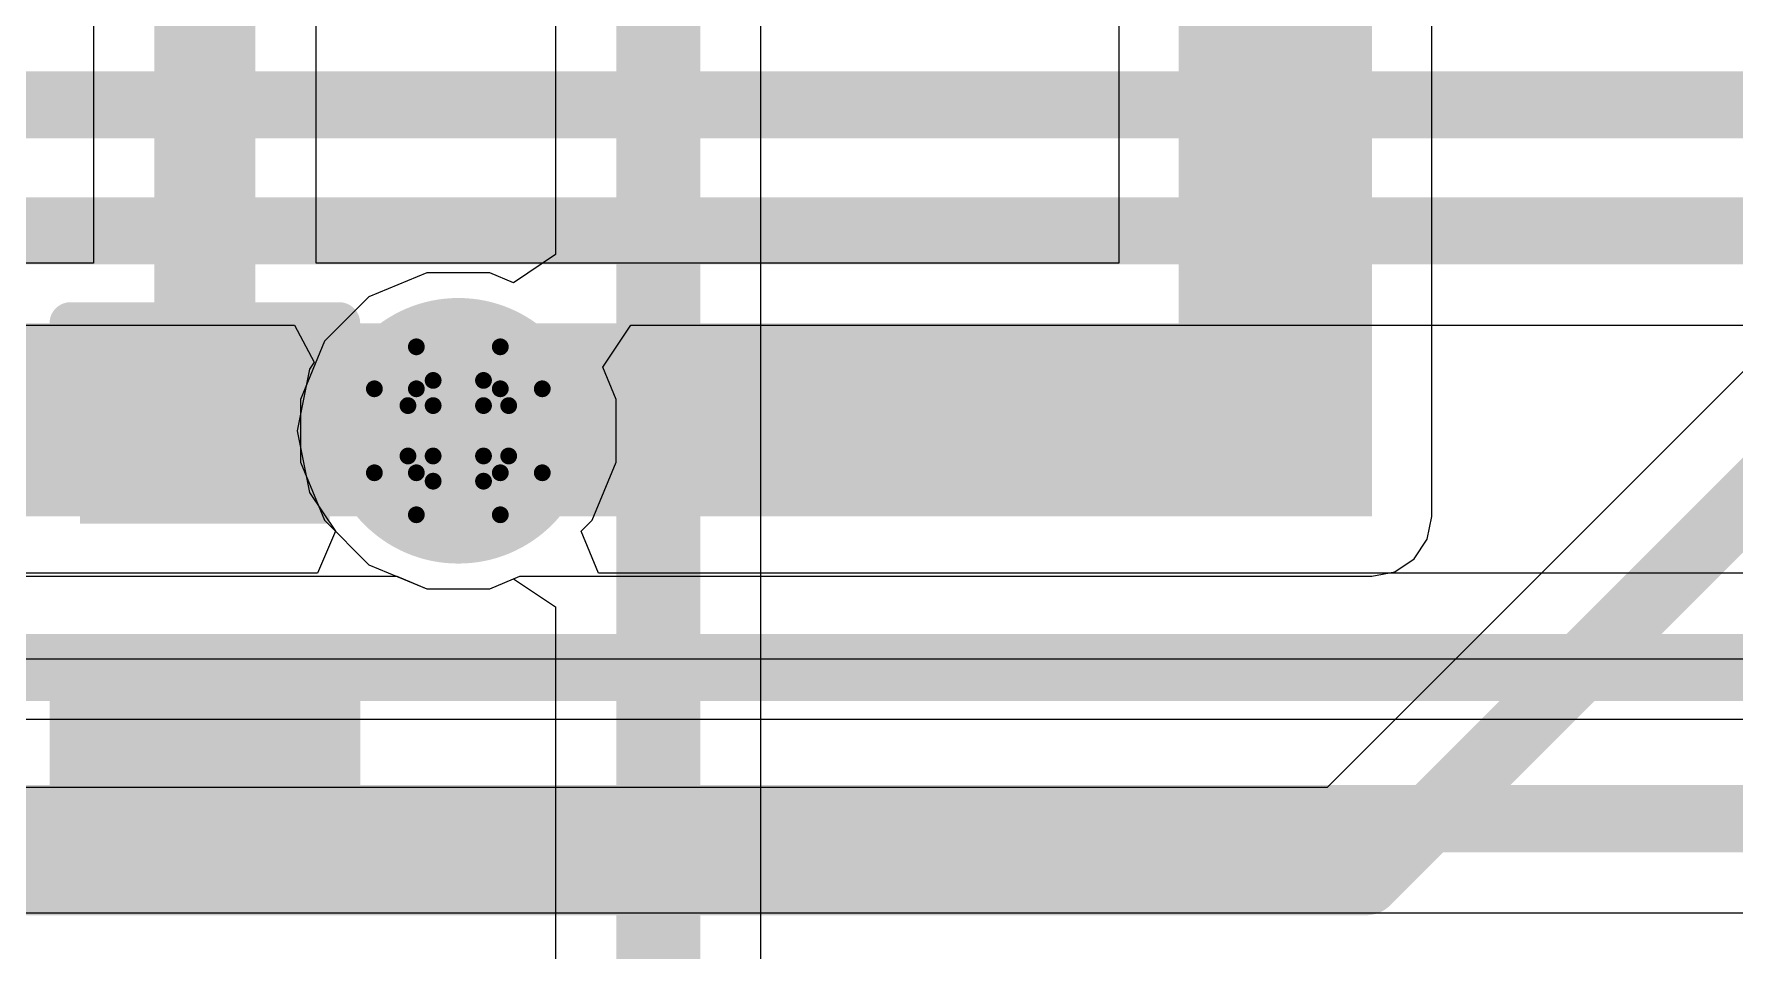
# Model space of a CAD drawing. Header units: inches. Extents: x -0.1 to 17.9, y -0.8 to 4.8.
# Drawn here: x 2.3447 to 2.5473, y 2.3633 to 2.4724 of the extents above; entities that cross this region are included whole.
import ezdxf

# ---------------------------------------------------------------- set-up
doc = ezdxf.new("R2010")
doc.units = ezdxf.units.IN
doc.header["$MEASUREMENT"] = 0
for name, color, linetype in [('Bottom Layer 1', 5, 'Continuous'), ('Bottom Overlay', 54, 'Continuous'), ('Bottom Paste', 16, 'Continuous'), ('Bottom Solder', 6, 'Continuous'), ('Drill Drawing', 1, 'Continuous'), ('GND+Signal', 16, 'Continuous'), ('PWR+Signal', 76, 'Continuous'), ('Top Layer 1', 1, 'Continuous'), ('Via Holes', 16, 'Continuous')]:
    doc.layers.add(name, color=color, linetype=linetype)

# ---------------------------------------------------------------- blocks, each defined once
blk = doc.blocks.new('C___0402_B_5')
at = {"layer": 'Bottom Layer 1'}
for points in [[(-0.009501, 0.0125009), (-0.009500999999999999, -0.0124991), (-0.027501, -0.0124991), (-0.027501, 0.0125009)], [(0.027499, 0.0125009), (0.027499, -0.0124991), (0.009499000000000002, -0.0124991), (0.009498999999999999, 0.0125009)]]:
    blk.add_hatch(color=5, dxfattribs=at).paths.add_polyline_path(points)
at = {"layer": 'Bottom Paste'}
for points in [[(-0.009501, 0.0125009), (-0.009500999999999999, -0.0124991), (-0.027501, -0.0124991), (-0.027501, 0.0125009)], [(0.027499, 0.0125009), (0.027499, -0.0124991), (0.009499000000000002, -0.0124991), (0.009498999999999999, 0.0125009)]]:
    blk.add_hatch(color=16, dxfattribs=at).paths.add_polyline_path(points)
at = {"layer": 'Bottom Solder'}
for points in [[(-0.007138800000000002, 0.0148631), (-0.007138799999999999, -0.0148613), (-0.0298632, -0.0148613), (-0.0298632, 0.0148631)], [(0.0298612, 0.0148631), (0.0298612, -0.0148613), (0.007136800000000001, -0.0148613), (0.007136799999999999, 0.0148631)]]:
    blk.add_hatch(color=6, dxfattribs=at).paths.add_polyline_path(points)
at = {"layer": 'Bottom Overlay'}
for points in [[(-0.031001, -0.0159991, 0.005, 0.005, 0), (-0.031001, 0.0160009, 0.005, 0.005, 0)], [(-0.011001, 0.0160009, 0.005, 0.005, 0), (-0.031001, 0.0160009, 0.005, 0.005, 0)], [(0.030999, 0.0160009, 0.005, 0.005, 0), (0.010999, 0.0160009, 0.005, 0.005, 0)], [(0.030999, -0.0159991, 0.005, 0.005, 0), (0.030999, 0.0160009, 0.005, 0.005, 0)], [(-0.011001, -0.0159991, 0.005, 0.005, 0), (-0.031001, -0.0159991, 0.005, 0.005, 0)], [(0.030999, -0.0159991, 0.005, 0.005, 0), (0.010999, -0.0159991, 0.005, 0.005, 0)]]:
    blk.add_lwpolyline(points, format="xyseb", dxfattribs=at)
for points in [[(-0.032251, 0.0160009, 0.0025, 0.0025, 1), (-0.029751, 0.0160009, 0.0025, 0.0025, 1)], [(-0.032251, 0.0160009, 0.0025, 0.0025, 1), (-0.029751, 0.0160009, 0.0025, 0.0025, 1)], [(-0.012251, 0.0160009, 0.0025, 0.0025, 1), (-0.009751, 0.0160009, 0.0025, 0.0025, 1)], [(0.009749, 0.0160009, 0.0025, 0.0025, 1), (0.012249, 0.0160009, 0.0025, 0.0025, 1)], [(0.029749, 0.0160009, 0.0025, 0.0025, 1), (0.032249, 0.0160009, 0.0025, 0.0025, 1)], [(0.029749, 0.0160009, 0.0025, 0.0025, 1), (0.032249, 0.0160009, 0.0025, 0.0025, 1)], [(-0.032251, -0.0159991, 0.0025, 0.0025, 1), (-0.029751, -0.0159991, 0.0025, 0.0025, 1)], [(-0.032251, -0.0159991, 0.0025, 0.0025, 1), (-0.029751, -0.0159991, 0.0025, 0.0025, 1)], [(-0.012251, -0.0159991, 0.0025, 0.0025, 1), (-0.009751, -0.0159991, 0.0025, 0.0025, 1)], [(0.009749, -0.0159991, 0.0025, 0.0025, 1), (0.012249, -0.0159991, 0.0025, 0.0025, 1)], [(0.029749, -0.0159991, 0.0025, 0.0025, 1), (0.032249, -0.0159991, 0.0025, 0.0025, 1)], [(0.029749, -0.0159991, 0.0025, 0.0025, 1), (0.032249, -0.0159991, 0.0025, 0.0025, 1)]]:
    blk.add_lwpolyline(points, format="xyseb", close=True, dxfattribs=at)

msp = doc.modelspace()

# ---------------------------------------------------------------- hatches: boundary and pattern name
at = {"layer": 'Bottom Layer 1'}
for points in [[(2.5040006, 2.4210001), (2.5040006, 2.5799621), (2.4810006, 2.5799621), (2.4810006, 2.4210001)], [(2.5040008, 2.4380008), (2.3065988, 2.4380008), (2.3065988, 2.4150008), (2.5040008, 2.4150008)]]:
    msp.add_hatch(color=5, dxfattribs=at).paths.add_polyline_path(points)
h = msp.add_hatch(color=5, dxfattribs=at)
edge = h.paths.add_edge_path()
edge.add_arc((2.395189, 2.425189), 0.011811, 0, 360)
at = {"layer": 'Bottom Solder'}
h = msp.add_hatch(color=6, dxfattribs=at)
edge = h.paths.add_edge_path()
edge.add_arc((2.395189, 2.425189), 0.015811, 0, 360)
at = {"layer": 'GND+Signal'}
h = msp.add_hatch(color=16, dxfattribs=at)
edge = h.paths.add_edge_path()
edge.add_arc((2.395189, 2.425189), 0.011811, 0, 360)
at = {"layer": 'PWR+Signal'}
h = msp.add_hatch(color=76, dxfattribs=at)
edge = h.paths.add_edge_path()
edge.add_arc((2.395189, 2.425189), 0.011811, 0, 360)
at = {"layer": 'Top Layer 1'}
h = msp.add_hatch(color=1, dxfattribs=at)
edge = h.paths.add_edge_path()
edge.add_arc((2.395189, 2.425189), 0.011811, 0, 360)
at = {"layer": 'Via Holes'}
h = msp.add_hatch(color=7, dxfattribs=at)
edge = h.paths.add_edge_path()
edge.add_arc((2.395189, 2.425189), 0.0059055, 0, 360)

# ---------------------------------------------------------------- linework, layer by layer
at = {"layer": 'Bottom Layer 1'}
for p, q in [((2.5111377, 2.4380018), (2.5111377, 2.5799622)), ((2.3517453, 2.5552598), (2.3517453, 2.4451379)), ((2.3782547, 2.4451379), (2.3782547, 2.5552598)), ((2.6641192, 2.5481423), (2.4986932, 2.3827164)), ((2.4738635, 2.4894407), (2.4738635, 2.4451379)), ((2.3517453, 2.4451379), (2.3065988, 2.4451379)), ((2.4738635, 2.4451379), (2.3782547, 2.4451379)), ((2.5111379, 2.4380008), (2.5111377, 2.4380018)), ((2.5111379, 2.4150008), (2.5111379, 2.4380008)), ((2.5105946, 2.4122696), (2.5111379, 2.4150008)), ((2.5090475, 2.4099541), (2.5105946, 2.4122696)), ((2.506732, 2.408407), (2.5090475, 2.4099541)), ((2.3065988, 2.4078637), (2.3878605, 2.4078637)), ((2.3878605, 2.4078637), (2.3914473, 2.406378)), ((2.3989307, 2.406378), (2.4025175, 2.4078637)), ((2.4025175, 2.4078637), (2.5040008, 2.4078637)), ((2.5040008, 2.4078637), (2.506732, 2.408407)), ((2.3914473, 2.406378), (2.3989307, 2.406378)), ((2.4986932, 2.3827164), (1.9451448, 2.3827164))]:
    msp.add_line(p, q, dxfattribs=at)
for points in [[(2.365, 2.4255018, 0.012, 0.012, 0), (2.365, 2.5686079, 0.012, 0.012, 0)], [(2.5033389, 2.3715009, 0.008, 0.008, 0), (2.67205, 2.540212, 0.008, 0.008, 0)], [(2.365, 2.4255018, 0.008, 0.008, 0), (2.3650009, 2.4255009, 0.008, 0.008, 0)], [(1.9404991, 2.3715009, 0.008, 0.008, 0), (2.5033389, 2.3715009, 0.008, 0.008, 0)]]:
    msp.add_lwpolyline(points, format="xyseb", dxfattribs=at)
for points in [[(2.362, 2.4255018, 0.006, 0.006, 1), (2.368, 2.4255018, 0.006, 0.006, 1)], [(2.363, 2.4255018, 0.004, 0.004, 1), (2.367, 2.4255018, 0.004, 0.004, 1)], [(2.3630009, 2.4255009, 0.004, 0.004, 1), (2.3670009, 2.4255009, 0.004, 0.004, 1)], [(2.5013389, 2.3715009, 0.004, 0.004, 1), (2.5053389, 2.3715009, 0.004, 0.004, 1)], [(2.5013389, 2.3715009, 0.004, 0.004, 1), (2.5053389, 2.3715009, 0.004, 0.004, 1)]]:
    msp.add_lwpolyline(points, format="xyseb", close=True, dxfattribs=at)
at = {"layer": 'Drill Drawing'}
for points in [[(2.390189, 2.430189, 0.002, 0.002, 0), (2.390189, 2.435189, 0.002, 0.002, 0)], [(2.390189, 2.435189, 0.002, 0.002, 0), (2.400189, 2.435189, 0.002, 0.002, 0)], [(2.400189, 2.430189, 0.002, 0.002, 0), (2.400189, 2.435189, 0.002, 0.002, 0)], [(2.392189, 2.428189, 0.002, 0.002, 0), (2.392189, 2.431189, 0.002, 0.002, 0)], [(2.392189, 2.431189, 0.002, 0.002, 0), (2.398189, 2.431189, 0.002, 0.002, 0)], [(2.398189, 2.428189, 0.002, 0.002, 0), (2.398189, 2.431189, 0.002, 0.002, 0)], [(2.385189, 2.420189, 0.002, 0.002, 0), (2.385189, 2.430189, 0.002, 0.002, 0)], [(2.385189, 2.430189, 0.002, 0.002, 0), (2.390189, 2.430189, 0.002, 0.002, 0)], [(2.389189, 2.422189, 0.002, 0.002, 0), (2.389189, 2.428189, 0.002, 0.002, 0)], [(2.389189, 2.428189, 0.002, 0.002, 0), (2.392189, 2.428189, 0.002, 0.002, 0)], [(2.398189, 2.428189, 0.002, 0.002, 0), (2.401189, 2.428189, 0.002, 0.002, 0)], [(2.400189, 2.430189, 0.002, 0.002, 0), (2.405189, 2.430189, 0.002, 0.002, 0)], [(2.401189, 2.422189, 0.002, 0.002, 0), (2.401189, 2.428189, 0.002, 0.002, 0)], [(2.405189, 2.420189, 0.002, 0.002, 0), (2.405189, 2.430189, 0.002, 0.002, 0)], [(2.389189, 2.422189, 0.002, 0.002, 0), (2.392189, 2.422189, 0.002, 0.002, 0)], [(2.392189, 2.419189, 0.002, 0.002, 0), (2.392189, 2.422189, 0.002, 0.002, 0)], [(2.398189, 2.422189, 0.002, 0.002, 0), (2.401189, 2.422189, 0.002, 0.002, 0)], [(2.398189, 2.419189, 0.002, 0.002, 0), (2.398189, 2.422189, 0.002, 0.002, 0)], [(2.385189, 2.420189, 0.002, 0.002, 0), (2.390189, 2.420189, 0.002, 0.002, 0)], [(2.390189, 2.415189, 0.002, 0.002, 0), (2.390189, 2.420189, 0.002, 0.002, 0)], [(2.400189, 2.420189, 0.002, 0.002, 0), (2.405189, 2.420189, 0.002, 0.002, 0)], [(2.400189, 2.415189, 0.002, 0.002, 0), (2.400189, 2.420189, 0.002, 0.002, 0)], [(2.392189, 2.419189, 0.002, 0.002, 0), (2.398189, 2.419189, 0.002, 0.002, 0)], [(2.390189, 2.415189, 0.002, 0.002, 0), (2.400189, 2.415189, 0.002, 0.002, 0)]]:
    msp.add_lwpolyline(points, format="xyseb", dxfattribs=at)
for points in [[(2.389689, 2.435189, 0.001, 0.001, 1), (2.390689, 2.435189, 0.001, 0.001, 1)], [(2.389689, 2.435189, 0.001, 0.001, 1), (2.390689, 2.435189, 0.001, 0.001, 1)], [(2.399689, 2.435189, 0.001, 0.001, 1), (2.400689, 2.435189, 0.001, 0.001, 1)], [(2.399689, 2.435189, 0.001, 0.001, 1), (2.400689, 2.435189, 0.001, 0.001, 1)], [(2.391689, 2.431189, 0.001, 0.001, 1), (2.392689, 2.431189, 0.001, 0.001, 1)], [(2.391689, 2.431189, 0.001, 0.001, 1), (2.392689, 2.431189, 0.001, 0.001, 1)], [(2.397689, 2.431189, 0.001, 0.001, 1), (2.398689, 2.431189, 0.001, 0.001, 1)], [(2.397689, 2.431189, 0.001, 0.001, 1), (2.398689, 2.431189, 0.001, 0.001, 1)], [(2.384689, 2.430189, 0.001, 0.001, 1), (2.385689, 2.430189, 0.001, 0.001, 1)], [(2.384689, 2.430189, 0.001, 0.001, 1), (2.385689, 2.430189, 0.001, 0.001, 1)], [(2.388689, 2.428189, 0.001, 0.001, 1), (2.389689, 2.428189, 0.001, 0.001, 1)], [(2.388689, 2.428189, 0.001, 0.001, 1), (2.389689, 2.428189, 0.001, 0.001, 1)], [(2.389689, 2.430189, 0.001, 0.001, 1), (2.390689, 2.430189, 0.001, 0.001, 1)], [(2.389689, 2.430189, 0.001, 0.001, 1), (2.390689, 2.430189, 0.001, 0.001, 1)], [(2.391689, 2.428189, 0.001, 0.001, 1), (2.392689, 2.428189, 0.001, 0.001, 1)], [(2.391689, 2.428189, 0.001, 0.001, 1), (2.392689, 2.428189, 0.001, 0.001, 1)], [(2.397689, 2.428189, 0.001, 0.001, 1), (2.398689, 2.428189, 0.001, 0.001, 1)], [(2.397689, 2.428189, 0.001, 0.001, 1), (2.398689, 2.428189, 0.001, 0.001, 1)], [(2.399689, 2.430189, 0.001, 0.001, 1), (2.400689, 2.430189, 0.001, 0.001, 1)], [(2.399689, 2.430189, 0.001, 0.001, 1), (2.400689, 2.430189, 0.001, 0.001, 1)], [(2.400689, 2.428189, 0.001, 0.001, 1), (2.401689, 2.428189, 0.001, 0.001, 1)], [(2.400689, 2.428189, 0.001, 0.001, 1), (2.401689, 2.428189, 0.001, 0.001, 1)], [(2.404689, 2.430189, 0.001, 0.001, 1), (2.405689, 2.430189, 0.001, 0.001, 1)], [(2.404689, 2.430189, 0.001, 0.001, 1), (2.405689, 2.430189, 0.001, 0.001, 1)], [(2.388689, 2.422189, 0.001, 0.001, 1), (2.389689, 2.422189, 0.001, 0.001, 1)], [(2.388689, 2.422189, 0.001, 0.001, 1), (2.389689, 2.422189, 0.001, 0.001, 1)], [(2.391689, 2.422189, 0.001, 0.001, 1), (2.392689, 2.422189, 0.001, 0.001, 1)], [(2.391689, 2.422189, 0.001, 0.001, 1), (2.392689, 2.422189, 0.001, 0.001, 1)], [(2.397689, 2.422189, 0.001, 0.001, 1), (2.398689, 2.422189, 0.001, 0.001, 1)], [(2.397689, 2.422189, 0.001, 0.001, 1), (2.398689, 2.422189, 0.001, 0.001, 1)], [(2.400689, 2.422189, 0.001, 0.001, 1), (2.401689, 2.422189, 0.001, 0.001, 1)], [(2.400689, 2.422189, 0.001, 0.001, 1), (2.401689, 2.422189, 0.001, 0.001, 1)], [(2.384689, 2.420189, 0.001, 0.001, 1), (2.385689, 2.420189, 0.001, 0.001, 1)], [(2.384689, 2.420189, 0.001, 0.001, 1), (2.385689, 2.420189, 0.001, 0.001, 1)], [(2.389689, 2.420189, 0.001, 0.001, 1), (2.390689, 2.420189, 0.001, 0.001, 1)], [(2.389689, 2.420189, 0.001, 0.001, 1), (2.390689, 2.420189, 0.001, 0.001, 1)], [(2.399689, 2.420189, 0.001, 0.001, 1), (2.400689, 2.420189, 0.001, 0.001, 1)], [(2.399689, 2.420189, 0.001, 0.001, 1), (2.400689, 2.420189, 0.001, 0.001, 1)], [(2.404689, 2.420189, 0.001, 0.001, 1), (2.405689, 2.420189, 0.001, 0.001, 1)], [(2.404689, 2.420189, 0.001, 0.001, 1), (2.405689, 2.420189, 0.001, 0.001, 1)], [(2.391689, 2.419189, 0.001, 0.001, 1), (2.392689, 2.419189, 0.001, 0.001, 1)], [(2.391689, 2.419189, 0.001, 0.001, 1), (2.392689, 2.419189, 0.001, 0.001, 1)], [(2.397689, 2.419189, 0.001, 0.001, 1), (2.398689, 2.419189, 0.001, 0.001, 1)], [(2.397689, 2.419189, 0.001, 0.001, 1), (2.398689, 2.419189, 0.001, 0.001, 1)], [(2.389689, 2.415189, 0.001, 0.001, 1), (2.390689, 2.415189, 0.001, 0.001, 1)], [(2.389689, 2.415189, 0.001, 0.001, 1), (2.390689, 2.415189, 0.001, 0.001, 1)], [(2.399689, 2.415189, 0.001, 0.001, 1), (2.400689, 2.415189, 0.001, 0.001, 1)], [(2.399689, 2.415189, 0.001, 0.001, 1), (2.400689, 2.415189, 0.001, 0.001, 1)]]:
    msp.add_lwpolyline(points, format="xyseb", close=True, dxfattribs=at)
at = {"layer": 'GND+Signal'}
for p, q in [((2.1877418, 2.4377845), (2.3756778, 2.4377845)), ((2.3756778, 2.4377845), (2.3780349, 2.4333749)), ((2.4124037, 2.4327844), (2.4157292, 2.4377845)), ((2.4157292, 2.4377845), (2.6597692, 2.4377845)), ((2.3780349, 2.4333749), (2.3774695, 2.4325287)), ((2.3774695, 2.4325287), (2.3760095, 2.425189)), ((2.414, 2.4289307), (2.4124037, 2.4327844)), ((2.414, 2.4214473), (2.414, 2.4289307)), ((2.3760095, 2.425189), (2.3774695, 2.4178493)), ((2.4111362, 2.4145334), (2.414, 2.4214473)), ((2.3774695, 2.4178493), (2.3805571, 2.4132282)), ((2.3805571, 2.4132282), (2.3783989, 2.4082282)), ((2.409831, 2.4132282), (2.4111362, 2.4145334)), ((2.4119021, 2.4082282), (2.409831, 2.4132282)), ((2.3783989, 2.4082282), (2.163633, 2.4082282)), ((2.6638932, 2.4082282), (2.4119021, 2.4082282)), ((2.1317563, 2.3677845), (2.6759995, 2.3677845))]:
    msp.add_line(p, q, dxfattribs=at)
for points in [[(2.267512, 2.464, 0.008, 0.008, 0), (2.638, 2.464, 0.008, 0.008, 0)], [(2.1877418, 2.449, 0.008, 0.008, 0), (2.6597697, 2.449, 0.008, 0.008, 0)], [(2.1589874, 2.3970127, 0.008, 0.008, 0), (2.6685389, 2.3970127, 0.008, 0.008, 0)], [(2.1317558, 2.379, 0.008, 0.008, 0), (2.676, 2.379, 0.008, 0.008, 0)]]:
    msp.add_lwpolyline(points, format="xyseb", dxfattribs=at)
at = {"layer": 'PWR+Signal'}
for p, q in [((3.047, 2.398), (1.7437031, 2.398)), ((1.7437031, 2.3908629), (3.0398629, 2.3908629))]:
    msp.add_line(p, q, dxfattribs=at)
at = {"layer": 'Top Layer 1'}
for p, q in [((2.4067649, 2.5024433), (2.4067649, 2.446167)), ((2.4312351, 2.1298676), (2.4312351, 2.5024433)), ((2.4067649, 2.446167), (2.4017648, 2.4428261)), ((2.3914473, 2.444), (2.3845334, 2.4411362)), ((2.3989307, 2.444), (2.3914473, 2.444)), ((2.4017648, 2.4428261), (2.3989307, 2.444)), ((2.3845334, 2.4411362), (2.3792418, 2.4358446)), ((2.3792418, 2.4358446), (2.376378, 2.4289307)), ((2.376378, 2.4289307), (2.376378, 2.4214473)), ((2.376378, 2.4214473), (2.3792418, 2.4145334)), ((2.3792418, 2.4145334), (2.3845334, 2.4092418)), ((2.3845334, 2.4092418), (2.3914473, 2.406378)), ((2.3989307, 2.406378), (2.4017648, 2.4075519)), ((2.4017648, 2.4075519), (2.4067649, 2.404211)), ((2.3914473, 2.406378), (2.3989307, 2.406378)), ((2.4067649, 2.404211), (2.4067649, 2.1298676))]:
    msp.add_line(p, q, dxfattribs=at)
msp.add_lwpolyline([(2.419, 2.1154999, 0.01, 0.01, 0), (2.419, 2.516811, 0.01, 0.01, 0)], format="xyseb", dxfattribs=at)

# ---------------------------------------------------------------- block references
at = {"rotation": 270}
msp.add_blockref('C___0402_B_5', (2.365, 2.4069999), dxfattribs=at)

doc.saveas('drawing.dxf')
